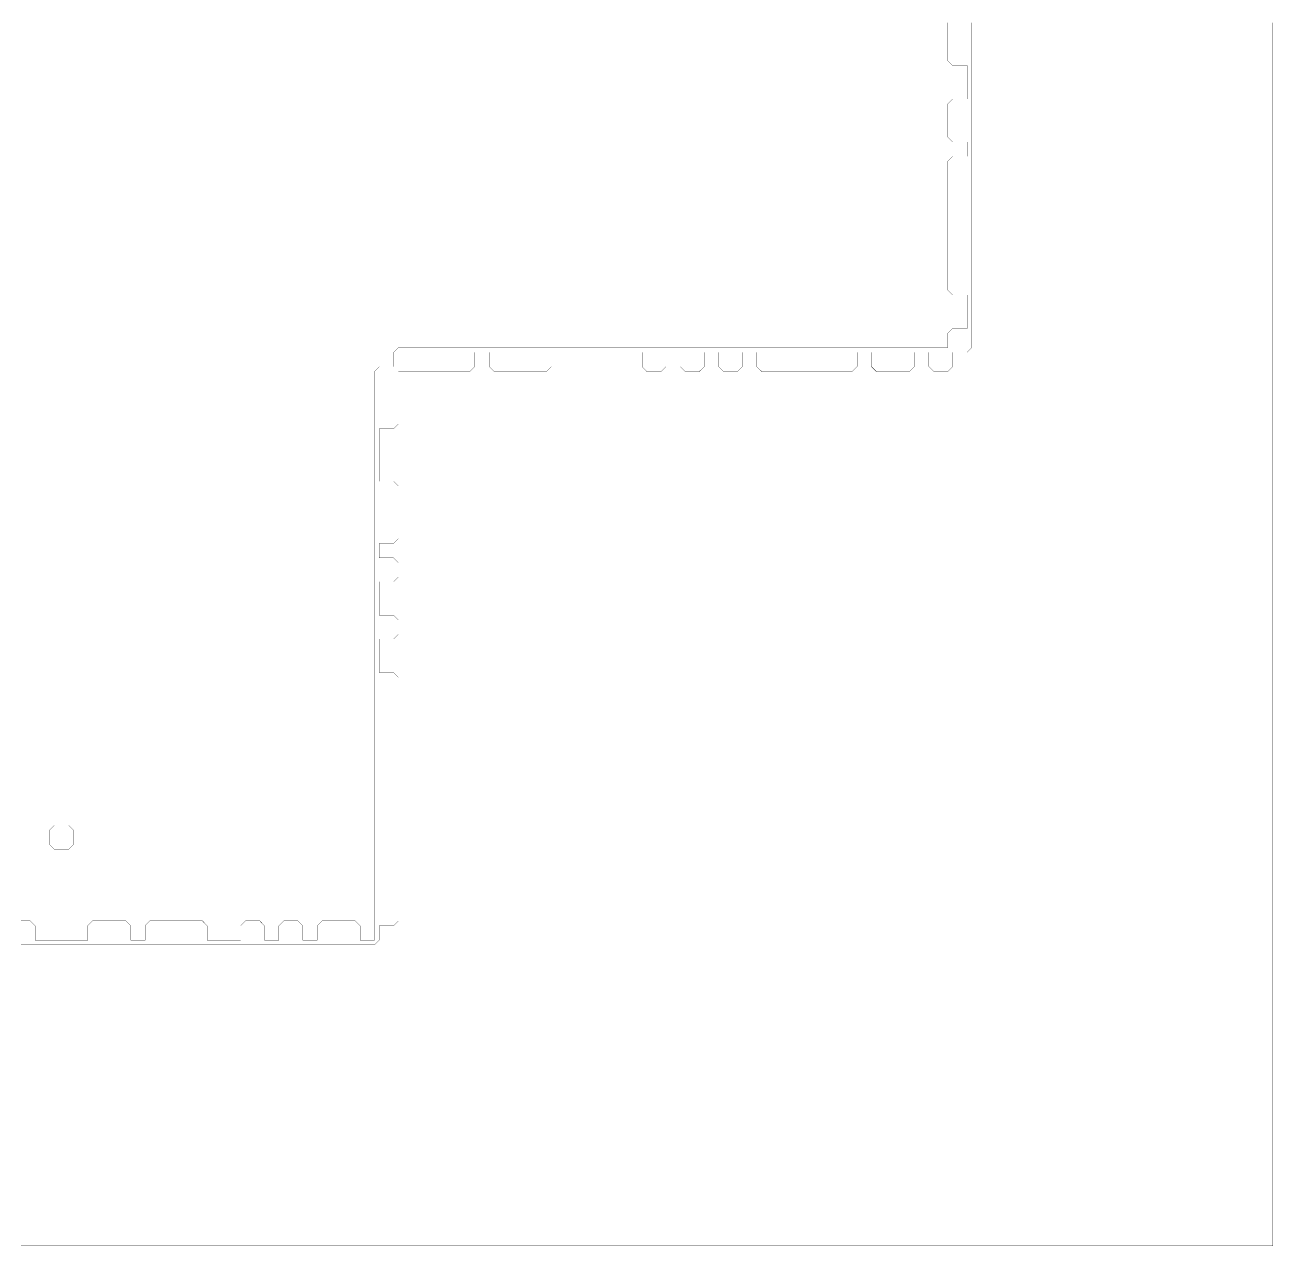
# Model space of a CAD drawing. Header units: metres. Extents: x 0 to 4937, y -4937 to 0.
# Drawn here: x 2414 to 4937, y -4937 to -2468 of the extents above; entities that cross this region are included whole.
import ezdxf

# ---------------------------------------------------------------- set-up
doc = ezdxf.new("R2010")
doc.units = ezdxf.units.M
doc.layers.add('conductor', color=1, linetype='Continuous')
doc.layers.add('substrate', color=5, linetype='Continuous')

msp = doc.modelspace()

# ---------------------------------------------------------------- linework, layer by layer
at = {"layer": 'conductor', "const_width": 0.5}
msp.add_lwpolyline([(2405.4, -4279.4), (2415, -4279.4), (2424.7, -4279.4), (2434.4, -4289.1), (2434.4, -4298.8), (2434.4, -4308.4), (2434.4, -4318.1), (2444, -4318.1), (2453.7, -4318.1), (2463.3, -4318.1), (2473, -4318.1), (2482.7, -4318.1), (2492.3, -4318.1), (2502, -4318.1), (2511.6, -4318.1), (2521.3, -4318.1), (2531, -4318.1), (2540.6, -4318.1), (2540.6, -4308.4), (2540.6, -4298.8), (2540.6, -4289.1), (2550.3, -4279.4), (2559.9, -4279.4), (2569.6, -4279.4), (2579.3, -4279.4), (2588.9, -4279.4), (2598.6, -4279.4), (2608.2, -4279.4), (2617.9, -4279.4), (2627.6, -4289.1), (2627.6, -4298.8), (2627.6, -4308.4), (2627.6, -4318.1), (2637.2, -4318.1), (2646.9, -4318.1), (2656.5, -4318.1), (2656.5, -4308.4), (2656.5, -4298.8), (2656.5, -4289.1), (2666.2, -4279.4), (2675.9, -4279.4), (2685.5, -4279.4), (2695.2, -4279.4), (2704.8, -4279.4), (2714.5, -4279.4), (2724.2, -4279.4), (2733.8, -4279.4), (2743.5, -4279.4), (2753.1, -4279.4), (2762.8, -4279.4), (2772.5, -4279.4), (2782.1, -4289.1), (2782.1, -4298.8), (2782.1, -4308.4), (2782.1, -4318.1), (2791.8, -4318.1), (2801.4, -4318.1), (2811.1, -4318.1), (2820.8, -4318.1), (2830.4, -4318.1), (2840.1, -4318.1), (2849.7, -4318.1), (2849.7, -4308.4), (2849.7, -4298.8), (2849.7, -4289.1), (2859.4, -4279.4), (2869.1, -4279.4), (2878.7, -4279.4), (2888.4, -4279.4), (2898, -4289.1), (2898, -4298.8), (2898, -4308.4), (2898, -4318.1), (2907.7, -4318.1), (2917.4, -4318.1), (2927, -4318.1), (2927, -4308.4), (2927, -4298.8), (2927, -4289.1), (2936.7, -4279.4), (2946.3, -4279.4), (2956, -4279.4), (2965.7, -4279.4), (2975.3, -4289.1), (2975.3, -4298.8), (2975.3, -4308.4), (2975.3, -4318.1), (2985, -4318.1), (2994.6, -4318.1), (3004.3, -4318.1), (3004.3, -4308.4), (3004.3, -4298.8), (3004.3, -4289.1), (3014, -4279.4), (3023.6, -4279.4), (3033.3, -4279.4), (3042.9, -4279.4), (3052.6, -4279.4), (3062.3, -4279.4), (3071.9, -4279.4), (3081.6, -4279.4), (3091.2, -4289.1), (3091.2, -4298.8), (3091.2, -4308.4), (3091.2, -4318.1), (3100.9, -4318.1), (3110.6, -4318.1), (3120.2, -4318.1), (3120.2, -4308.4), (3120.2, -4298.8), (3120.2, -4289.1), (3120.2, -4279.4), (3120.2, -4269.8), (3120.2, -4260.1), (3120.2, -4250.5), (3120.2, -4240.8), (3120.2, -4231.1), (3120.2, -4221.5), (3120.2, -4211.8), (3120.2, -4202.2), (3120.2, -4192.5), (3120.2, -4182.8), (3120.2, -4173.2), (3120.2, -4163.5), (3120.2, -4153.9), (3120.2, -4144.2), (3120.2, -4134.5), (3120.2, -4124.9), (3120.2, -4115.2), (3120.2, -4105.6), (3120.2, -4095.9), (3120.2, -4086.2), (3120.2, -4076.6), (3120.2, -4066.9), (3120.2, -4057.3), (3120.2, -4047.6), (3120.2, -4037.9), (3120.2, -4028.3), (3120.2, -4018.6), (3120.2, -4009), (3120.2, -3999.3), (3120.2, -3989.6), (3120.2, -3980), (3120.2, -3970.3), (3120.2, -3960.7), (3120.2, -3951), (3120.2, -3941.3), (3120.2, -3931.7), (3120.2, -3922), (3120.2, -3912.4), (3120.2, -3902.7), (3120.2, -3893), (3120.2, -3883.4), (3120.2, -3873.7), (3120.2, -3864.1), (3120.2, -3854.4), (3120.2, -3844.7), (3120.2, -3835.1), (3120.2, -3825.4), (3120.2, -3815.8), (3120.2, -3806.1), (3120.2, -3796.4), (3120.2, -3786.8), (3120.2, -3777.1), (3120.2, -3767.5), (3120.2, -3757.8), (3120.2, -3748.1), (3120.2, -3738.5), (3120.2, -3728.8), (3120.2, -3719.2), (3120.2, -3709.5), (3120.2, -3699.8), (3120.2, -3690.2), (3120.2, -3680.5), (3120.2, -3670.9), (3120.2, -3661.2), (3120.2, -3651.5), (3120.2, -3641.9), (3120.2, -3632.2), (3120.2, -3622.6), (3120.2, -3612.9), (3120.2, -3603.2), (3120.2, -3593.6), (3120.2, -3583.9), (3120.2, -3574.3), (3120.2, -3564.6), (3120.2, -3554.9), (3120.2, -3545.3), (3120.2, -3535.6), (3120.2, -3526), (3120.2, -3516.3), (3120.2, -3506.6), (3120.2, -3497), (3120.2, -3487.3), (3120.2, -3477.7), (3120.2, -3468), (3120.2, -3458.3), (3120.2, -3448.7), (3120.2, -3439), (3120.2, -3429.4), (3120.2, -3419.7), (3120.2, -3410), (3120.2, -3400.4), (3120.2, -3390.7), (3120.2, -3381.1), (3120.2, -3371.4), (3120.2, -3361.7), (3120.2, -3352.1), (3120.2, -3342.4), (3120.2, -3332.8), (3120.2, -3323.1), (3120.2, -3313.4), (3120.2, -3303.8), (3120.2, -3294.1), (3120.2, -3284.5), (3120.2, -3274.8), (3120.2, -3265.1), (3120.2, -3255.5), (3120.2, -3245.8), (3120.2, -3236.2), (3120.2, -3226.5), (3120.2, -3216.8), (3120.2, -3207.2), (3120.2, -3197.5), (3120.2, -3187.9), (3120.2, -3178.2), (3120.2, -3168.5), (3129.9, -3158.9), (3139.6, -3158.9), (3149.2, -3158.9), (3158.9, -3158.9), (3158.9, -3149.2), (3158.9, -3139.6), (3158.9, -3129.9), (3168.5, -3120.2), (3178.2, -3120.2), (3187.9, -3120.2), (3197.5, -3120.2), (3207.2, -3120.2), (3216.8, -3120.2), (3226.5, -3120.2), (3236.2, -3120.2), (3245.8, -3120.2), (3255.5, -3120.2), (3265.1, -3120.2), (3274.8, -3120.2), (3284.5, -3120.2), (3294.1, -3120.2), (3303.8, -3120.2), (3313.4, -3120.2), (3323.1, -3120.2), (3332.8, -3120.2), (3342.4, -3120.2), (3352.1, -3120.2), (3361.7, -3120.2), (3371.4, -3120.2), (3381.1, -3120.2), (3390.7, -3120.2), (3400.4, -3120.2), (3410, -3120.2), (3419.7, -3120.2), (3429.4, -3120.2), (3439, -3120.2), (3448.7, -3120.2), (3458.3, -3120.2), (3468, -3120.2), (3477.7, -3120.2), (3487.3, -3120.2), (3497, -3120.2), (3506.6, -3120.2), (3516.3, -3120.2), (3526, -3120.2), (3535.6, -3120.2), (3545.3, -3120.2), (3554.9, -3120.2), (3564.6, -3120.2), (3574.3, -3120.2), (3583.9, -3120.2), (3593.6, -3120.2), (3603.2, -3120.2), (3612.9, -3120.2), (3622.6, -3120.2), (3632.2, -3120.2), (3641.9, -3120.2), (3651.5, -3120.2), (3661.2, -3120.2), (3670.9, -3120.2), (3680.5, -3120.2), (3690.2, -3120.2), (3699.8, -3120.2), (3709.5, -3120.2), (3719.2, -3120.2), (3728.8, -3120.2), (3738.5, -3120.2), (3748.1, -3120.2), (3757.8, -3120.2), (3767.5, -3120.2), (3777.1, -3120.2), (3786.8, -3120.2), (3796.4, -3120.2), (3806.1, -3120.2), (3815.8, -3120.2), (3825.4, -3120.2), (3835.1, -3120.2), (3844.7, -3120.2), (3854.4, -3120.2), (3864.1, -3120.2), (3873.7, -3120.2), (3883.4, -3120.2), (3893, -3120.2), (3902.7, -3120.2), (3912.4, -3120.2), (3922, -3120.2), (3931.7, -3120.2), (3941.3, -3120.2), (3951, -3120.2), (3960.7, -3120.2), (3970.3, -3120.2), (3980, -3120.2), (3989.6, -3120.2), (3999.3, -3120.2), (4009, -3120.2), (4018.6, -3120.2), (4028.3, -3120.2), (4037.9, -3120.2), (4047.6, -3120.2), (4057.3, -3120.2), (4066.9, -3120.2), (4076.6, -3120.2), (4086.2, -3120.2), (4095.9, -3120.2), (4105.6, -3120.2), (4115.2, -3120.2), (4124.9, -3120.2), (4134.5, -3120.2), (4144.2, -3120.2), (4153.9, -3120.2), (4163.5, -3120.2), (4173.2, -3120.2), (4182.8, -3120.2), (4192.5, -3120.2), (4202.2, -3120.2), (4211.8, -3120.2), (4221.5, -3120.2), (4231.1, -3120.2), (4240.8, -3120.2), (4250.5, -3120.2), (4260.1, -3120.2), (4269.8, -3120.2), (4279.4, -3120.2), (4279.4, -3110.6), (4279.4, -3100.9), (4279.4, -3091.2), (4289.1, -3081.6), (4298.8, -3081.6), (4308.4, -3081.6), (4318.1, -3081.6), (4318.1, -3071.9), (4318.1, -3062.3), (4318.1, -3052.6), (4318.1, -3042.9), (4318.1, -3033.3), (4318.1, -3023.6), (4318.1, -3014), (4308.4, -3014), (4298.8, -3014), (4289.1, -3014), (4279.4, -3004.3), (4279.4, -2994.6), (4279.4, -2985), (4279.4, -2975.3), (4279.4, -2965.7), (4279.4, -2956), (4279.4, -2946.3), (4279.4, -2936.7), (4279.4, -2927), (4279.4, -2917.4), (4279.4, -2907.7), (4279.4, -2898), (4279.4, -2888.4), (4279.4, -2878.7), (4279.4, -2869.1), (4279.4, -2859.4), (4279.4, -2849.7), (4279.4, -2840.1), (4279.4, -2830.4), (4279.4, -2820.8), (4279.4, -2811.1), (4279.4, -2801.4), (4279.4, -2791.8), (4279.4, -2782.1), (4279.4, -2772.5), (4279.4, -2762.8), (4279.4, -2753.1), (4279.4, -2743.5), (4289.1, -2733.8), (4298.8, -2733.8), (4308.4, -2733.8), (4318.1, -2733.8), (4318.1, -2724.2), (4318.1, -2714.5), (4318.1, -2704.8), (4308.4, -2704.8), (4298.8, -2704.8), (4289.1, -2704.8), (4279.4, -2695.2), (4279.4, -2685.5), (4279.4, -2675.9), (4279.4, -2666.2), (4279.4, -2656.5), (4279.4, -2646.9), (4279.4, -2637.2), (4279.4, -2627.6), (4289.1, -2617.9), (4298.8, -2617.9), (4308.4, -2617.9), (4318.1, -2617.9), (4318.1, -2608.2), (4318.1, -2598.6), (4318.1, -2588.9), (4318.1, -2579.3), (4318.1, -2569.6), (4318.1, -2559.9), (4318.1, -2550.3), (4308.4, -2550.3), (4298.8, -2550.3), (4289.1, -2550.3), (4279.4, -2540.6), (4279.4, -2531), (4279.4, -2521.3), (4279.4, -2511.6), (4279.4, -2502), (4279.4, -2492.3), (4279.4, -2482.7), (4279.4, -2473), (4279.4, -2463.3)], dxfattribs=at)
msp.add_lwpolyline([(2463.3, -4095.9), (2473, -4086.2), (2482.7, -4086.2), (2492.3, -4086.2), (2502, -4086.2), (2511.6, -4095.9), (2511.6, -4105.6), (2511.6, -4115.2), (2511.6, -4124.9), (2502, -4134.5), (2492.3, -4134.5), (2482.7, -4134.5), (2473, -4134.5), (2463.3, -4124.9), (2463.3, -4115.2), (2463.3, -4105.6)], close=True, dxfattribs=at)
at = {"layer": 'substrate', "const_width": 0.5}
for points in [[(2405.4, -4936.3), (2415, -4936.3), (2424.7, -4936.3), (2434.4, -4936.3), (2444, -4936.3), (2453.7, -4936.3), (2463.3, -4936.3), (2473, -4936.3), (2482.7, -4936.3), (2492.3, -4936.3), (2502, -4936.3), (2511.6, -4936.3), (2521.3, -4936.3), (2531, -4936.3), (2540.6, -4936.3), (2550.3, -4936.3), (2559.9, -4936.3), (2569.6, -4936.3), (2579.3, -4936.3), (2588.9, -4936.3), (2598.6, -4936.3), (2608.2, -4936.3), (2617.9, -4936.3), (2627.6, -4936.3), (2637.2, -4936.3), (2646.9, -4936.3), (2656.5, -4936.3), (2666.2, -4936.3), (2675.9, -4936.3), (2685.5, -4936.3), (2695.2, -4936.3), (2704.8, -4936.3), (2714.5, -4936.3), (2724.2, -4936.3), (2733.8, -4936.3), (2743.5, -4936.3), (2753.1, -4936.3), (2762.8, -4936.3), (2772.5, -4936.3), (2782.1, -4936.3), (2791.8, -4936.3), (2801.4, -4936.3), (2811.1, -4936.3), (2820.8, -4936.3), (2830.4, -4936.3), (2840.1, -4936.3), (2849.7, -4936.3), (2859.4, -4936.3), (2869.1, -4936.3), (2878.7, -4936.3), (2888.4, -4936.3), (2898, -4936.3), (2907.7, -4936.3), (2917.4, -4936.3), (2927, -4936.3), (2936.7, -4936.3), (2946.3, -4936.3), (2956, -4936.3), (2965.7, -4936.3), (2975.3, -4936.3), (2985, -4936.3), (2994.6, -4936.3), (3004.3, -4936.3), (3014, -4936.3), (3023.6, -4936.3), (3033.3, -4936.3), (3042.9, -4936.3), (3052.6, -4936.3), (3062.3, -4936.3), (3071.9, -4936.3), (3081.6, -4936.3), (3091.2, -4936.3), (3100.9, -4936.3), (3110.6, -4936.3), (3120.2, -4936.3), (3129.9, -4936.3), (3139.6, -4936.3), (3149.2, -4936.3), (3158.9, -4936.3), (3168.5, -4936.3), (3178.2, -4936.3), (3187.9, -4936.3), (3197.5, -4936.3), (3207.2, -4936.3), (3216.8, -4936.3), (3226.5, -4936.3), (3236.2, -4936.3), (3245.8, -4936.3), (3255.5, -4936.3), (3265.1, -4936.3), (3274.8, -4936.3), (3284.5, -4936.3), (3294.1, -4936.3), (3303.8, -4936.3), (3313.4, -4936.3), (3323.1, -4936.3), (3332.8, -4936.3), (3342.4, -4936.3), (3352.1, -4936.3), (3361.7, -4936.3), (3371.4, -4936.3), (3381.1, -4936.3), (3390.7, -4936.3), (3400.4, -4936.3), (3410, -4936.3), (3419.7, -4936.3), (3429.4, -4936.3), (3439, -4936.3), (3448.7, -4936.3), (3458.3, -4936.3), (3468, -4936.3), (3477.7, -4936.3), (3487.3, -4936.3), (3497, -4936.3), (3506.6, -4936.3), (3516.3, -4936.3), (3526, -4936.3), (3535.6, -4936.3), (3545.3, -4936.3), (3554.9, -4936.3), (3564.6, -4936.3), (3574.3, -4936.3), (3583.9, -4936.3), (3593.6, -4936.3), (3603.2, -4936.3), (3612.9, -4936.3), (3622.6, -4936.3), (3632.2, -4936.3), (3641.9, -4936.3), (3651.5, -4936.3), (3661.2, -4936.3), (3670.9, -4936.3), (3680.5, -4936.3), (3690.2, -4936.3), (3699.8, -4936.3), (3709.5, -4936.3), (3719.2, -4936.3), (3728.8, -4936.3), (3738.5, -4936.3), (3748.1, -4936.3), (3757.8, -4936.3), (3767.5, -4936.3), (3777.1, -4936.3), (3786.8, -4936.3), (3796.4, -4936.3), (3806.1, -4936.3), (3815.8, -4936.3), (3825.4, -4936.3), (3835.1, -4936.3), (3844.7, -4936.3), (3854.4, -4936.3), (3864.1, -4936.3), (3873.7, -4936.3), (3883.4, -4936.3), (3893, -4936.3), (3902.7, -4936.3), (3912.4, -4936.3), (3922, -4936.3), (3931.7, -4936.3), (3941.3, -4936.3), (3951, -4936.3), (3960.7, -4936.3), (3970.3, -4936.3), (3980, -4936.3), (3989.6, -4936.3), (3999.3, -4936.3), (4009, -4936.3), (4018.6, -4936.3), (4028.3, -4936.3), (4037.9, -4936.3), (4047.6, -4936.3), (4057.3, -4936.3), (4066.9, -4936.3), (4076.6, -4936.3), (4086.2, -4936.3), (4095.9, -4936.3), (4105.6, -4936.3), (4115.2, -4936.3), (4124.9, -4936.3), (4134.5, -4936.3), (4144.2, -4936.3), (4153.9, -4936.3), (4163.5, -4936.3), (4173.2, -4936.3), (4182.8, -4936.3), (4192.5, -4936.3), (4202.2, -4936.3), (4211.8, -4936.3), (4221.5, -4936.3), (4231.1, -4936.3), (4240.8, -4936.3), (4250.5, -4936.3), (4260.1, -4936.3), (4269.8, -4936.3), (4279.4, -4936.3), (4289.1, -4936.3), (4298.8, -4936.3), (4308.4, -4936.3), (4318.1, -4936.3), (4327.8, -4936.3), (4337.4, -4936.3), (4347.1, -4936.3), (4356.7, -4936.3), (4366.4, -4936.3), (4376.1, -4936.3), (4385.7, -4936.3), (4395.4, -4936.3), (4405, -4936.3), (4414.7, -4936.3), (4424.4, -4936.3), (4434, -4936.3), (4443.7, -4936.3), (4453.3, -4936.3), (4463, -4936.3), (4472.7, -4936.3), (4482.3, -4936.3), (4492, -4936.3), (4501.6, -4936.3), (4511.3, -4936.3), (4521, -4936.3), (4530.6, -4936.3), (4540.3, -4936.3), (4549.9, -4936.3), (4559.6, -4936.3), (4569.3, -4936.3), (4578.9, -4936.3), (4588.6, -4936.3), (4598.2, -4936.3), (4607.9, -4936.3), (4617.6, -4936.3), (4627.2, -4936.3), (4636.9, -4936.3), (4646.5, -4936.3), (4656.2, -4936.3), (4665.9, -4936.3), (4675.5, -4936.3), (4685.2, -4936.3), (4694.8, -4936.3), (4704.5, -4936.3), (4714.2, -4936.3), (4723.8, -4936.3), (4733.5, -4936.3), (4743.1, -4936.3), (4752.8, -4936.3), (4762.5, -4936.3), (4772.1, -4936.3), (4781.8, -4936.3), (4791.4, -4936.3), (4801.1, -4936.3), (4810.8, -4936.3), (4820.4, -4936.3), (4830.1, -4936.3), (4839.7, -4936.3), (4849.4, -4936.3), (4859.1, -4936.3), (4868.7, -4936.3), (4878.4, -4936.3), (4888, -4936.3), (4897.7, -4936.3), (4907.4, -4936.3), (4917, -4936.3), (4926.7, -4936.3), (4936.3, -4936.3), (4936.3, -4926.7), (4936.3, -4917), (4936.3, -4907.4), (4936.3, -4897.7), (4936.3, -4888), (4936.3, -4878.4), (4936.3, -4868.7), (4936.3, -4859.1), (4936.3, -4849.4), (4936.3, -4839.7), (4936.3, -4830.1), (4936.3, -4820.4), (4936.3, -4810.8), (4936.3, -4801.1), (4936.3, -4791.4), (4936.3, -4781.8), (4936.3, -4772.1), (4936.3, -4762.5), (4936.3, -4752.8), (4936.3, -4743.1), (4936.3, -4733.5), (4936.3, -4723.8), (4936.3, -4714.2), (4936.3, -4704.5), (4936.3, -4694.8), (4936.3, -4685.2), (4936.3, -4675.5), (4936.3, -4665.9), (4936.3, -4656.2), (4936.3, -4646.5), (4936.3, -4636.9), (4936.3, -4627.2), (4936.3, -4617.6), (4936.3, -4607.9), (4936.3, -4598.2), (4936.3, -4588.6), (4936.3, -4578.9), (4936.3, -4569.3), (4936.3, -4559.6), (4936.3, -4549.9), (4936.3, -4540.3), (4936.3, -4530.6), (4936.3, -4521), (4936.3, -4511.3), (4936.3, -4501.6), (4936.3, -4492), (4936.3, -4482.3), (4936.3, -4472.7), (4936.3, -4463), (4936.3, -4453.3), (4936.3, -4443.7), (4936.3, -4434), (4936.3, -4424.4), (4936.3, -4414.7), (4936.3, -4405), (4936.3, -4395.4), (4936.3, -4385.7), (4936.3, -4376.1), (4936.3, -4366.4), (4936.3, -4356.7), (4936.3, -4347.1), (4936.3, -4337.4), (4936.3, -4327.8), (4936.3, -4318.1), (4936.3, -4308.4), (4936.3, -4298.8), (4936.3, -4289.1), (4936.3, -4279.4), (4936.3, -4269.8), (4936.3, -4260.1), (4936.3, -4250.5), (4936.3, -4240.8), (4936.3, -4231.1), (4936.3, -4221.5), (4936.3, -4211.8), (4936.3, -4202.2), (4936.3, -4192.5), (4936.3, -4182.8), (4936.3, -4173.2), (4936.3, -4163.5), (4936.3, -4153.9), (4936.3, -4144.2), (4936.3, -4134.5), (4936.3, -4124.9), (4936.3, -4115.2), (4936.3, -4105.6), (4936.3, -4095.9), (4936.3, -4086.2), (4936.3, -4076.6), (4936.3, -4066.9), (4936.3, -4057.3), (4936.3, -4047.6), (4936.3, -4037.9), (4936.3, -4028.3), (4936.3, -4018.6), (4936.3, -4009), (4936.3, -3999.3), (4936.3, -3989.6), (4936.3, -3980), (4936.3, -3970.3), (4936.3, -3960.7), (4936.3, -3951), (4936.3, -3941.3), (4936.3, -3931.7), (4936.3, -3922), (4936.3, -3912.4), (4936.3, -3902.7), (4936.3, -3893), (4936.3, -3883.4), (4936.3, -3873.7), (4936.3, -3864.1), (4936.3, -3854.4), (4936.3, -3844.7), (4936.3, -3835.1), (4936.3, -3825.4), (4936.3, -3815.8), (4936.3, -3806.1), (4936.3, -3796.4), (4936.3, -3786.8), (4936.3, -3777.1), (4936.3, -3767.5), (4936.3, -3757.8), (4936.3, -3748.1), (4936.3, -3738.5), (4936.3, -3728.8), (4936.3, -3719.2), (4936.3, -3709.5), (4936.3, -3699.8), (4936.3, -3690.2), (4936.3, -3680.5), (4936.3, -3670.9), (4936.3, -3661.2), (4936.3, -3651.5), (4936.3, -3641.9), (4936.3, -3632.2), (4936.3, -3622.6), (4936.3, -3612.9), (4936.3, -3603.2), (4936.3, -3593.6), (4936.3, -3583.9), (4936.3, -3574.3), (4936.3, -3564.6), (4936.3, -3554.9), (4936.3, -3545.3), (4936.3, -3535.6), (4936.3, -3526), (4936.3, -3516.3), (4936.3, -3506.6), (4936.3, -3497), (4936.3, -3487.3), (4936.3, -3477.7), (4936.3, -3468), (4936.3, -3458.3), (4936.3, -3448.7), (4936.3, -3439), (4936.3, -3429.4), (4936.3, -3419.7), (4936.3, -3410), (4936.3, -3400.4), (4936.3, -3390.7), (4936.3, -3381.1), (4936.3, -3371.4), (4936.3, -3361.7), (4936.3, -3352.1), (4936.3, -3342.4), (4936.3, -3332.8), (4936.3, -3323.1), (4936.3, -3313.4), (4936.3, -3303.8), (4936.3, -3294.1), (4936.3, -3284.5), (4936.3, -3274.8), (4936.3, -3265.1), (4936.3, -3255.5), (4936.3, -3245.8), (4936.3, -3236.2), (4936.3, -3226.5), (4936.3, -3216.8), (4936.3, -3207.2), (4936.3, -3197.5), (4936.3, -3187.9), (4936.3, -3178.2), (4936.3, -3168.5), (4936.3, -3158.9), (4936.3, -3149.2), (4936.3, -3139.6), (4936.3, -3129.9), (4936.3, -3120.2), (4936.3, -3110.6), (4936.3, -3100.9), (4936.3, -3091.2), (4936.3, -3081.6), (4936.3, -3071.9), (4936.3, -3062.3), (4936.3, -3052.6), (4936.3, -3042.9), (4936.3, -3033.3), (4936.3, -3023.6), (4936.3, -3014), (4936.3, -3004.3), (4936.3, -2994.6), (4936.3, -2985), (4936.3, -2975.3), (4936.3, -2965.7), (4936.3, -2956), (4936.3, -2946.3), (4936.3, -2936.7), (4936.3, -2927), (4936.3, -2917.4), (4936.3, -2907.7), (4936.3, -2898), (4936.3, -2888.4), (4936.3, -2878.7), (4936.3, -2869.1), (4936.3, -2859.4), (4936.3, -2849.7), (4936.3, -2840.1), (4936.3, -2830.4), (4936.3, -2820.8), (4936.3, -2811.1), (4936.3, -2801.4), (4936.3, -2791.8), (4936.3, -2782.1), (4936.3, -2772.5), (4936.3, -2762.8), (4936.3, -2753.1), (4936.3, -2743.5), (4936.3, -2733.8), (4936.3, -2724.2), (4936.3, -2714.5), (4936.3, -2704.8), (4936.3, -2695.2), (4936.3, -2685.5), (4936.3, -2675.9), (4936.3, -2666.2), (4936.3, -2656.5), (4936.3, -2646.9), (4936.3, -2637.2), (4936.3, -2627.6), (4936.3, -2617.9), (4936.3, -2608.2), (4936.3, -2598.6), (4936.3, -2588.9), (4936.3, -2579.3), (4936.3, -2569.6), (4936.3, -2559.9), (4936.3, -2550.3), (4936.3, -2540.6), (4936.3, -2531), (4936.3, -2521.3), (4936.3, -2511.6), (4936.3, -2502), (4936.3, -2492.3), (4936.3, -2482.7), (4936.3, -2473), (4936.3, -2463.3)], [(4327.8, -2463.3), (4327.8, -2473), (4327.8, -2482.7), (4327.8, -2492.3), (4327.8, -2502), (4327.8, -2511.6), (4327.8, -2521.3), (4327.8, -2531), (4327.8, -2540.6), (4327.8, -2550.3), (4327.8, -2559.9), (4327.8, -2569.6), (4327.8, -2579.3), (4327.8, -2588.9), (4327.8, -2598.6), (4327.8, -2608.2), (4327.8, -2617.9), (4327.8, -2627.6), (4327.8, -2637.2), (4327.8, -2646.9), (4327.8, -2656.5), (4327.8, -2666.2), (4327.8, -2675.9), (4327.8, -2685.5), (4327.8, -2695.2), (4327.8, -2704.8), (4327.8, -2714.5), (4327.8, -2724.2), (4327.8, -2733.8), (4327.8, -2743.5), (4327.8, -2753.1), (4327.8, -2762.8), (4327.8, -2772.5), (4327.8, -2782.1), (4327.8, -2791.8), (4327.8, -2801.4), (4327.8, -2811.1), (4327.8, -2820.8), (4327.8, -2830.4), (4327.8, -2840.1), (4327.8, -2849.7), (4327.8, -2859.4), (4327.8, -2869.1), (4327.8, -2878.7), (4327.8, -2888.4), (4327.8, -2898), (4327.8, -2907.7), (4327.8, -2917.4), (4327.8, -2927), (4327.8, -2936.7), (4327.8, -2946.3), (4327.8, -2956), (4327.8, -2965.7), (4327.8, -2975.3), (4327.8, -2985), (4327.8, -2994.6), (4327.8, -3004.3), (4327.8, -3014), (4327.8, -3023.6), (4327.8, -3033.3), (4327.8, -3042.9), (4327.8, -3052.6), (4327.8, -3062.3), (4327.8, -3071.9), (4327.8, -3081.6), (4327.8, -3091.2), (4327.8, -3100.9), (4327.8, -3110.6), (4327.8, -3120.2), (4318.1, -3129.9), (4308.4, -3129.9), (4298.8, -3129.9), (4289.1, -3129.9), (4289.1, -3139.6), (4289.1, -3149.2), (4289.1, -3158.9), (4279.4, -3168.5), (4269.8, -3168.5), (4260.1, -3168.5), (4250.5, -3168.5), (4240.8, -3158.9), (4240.8, -3149.2), (4240.8, -3139.6), (4240.8, -3129.9), (4231.1, -3129.9), (4221.5, -3129.9), (4211.8, -3129.9), (4211.8, -3139.6), (4211.8, -3149.2), (4211.8, -3158.9), (4202.2, -3168.5), (4192.5, -3168.5), (4182.8, -3168.5), (4173.2, -3168.5), (4163.5, -3168.5), (4153.9, -3168.5), (4144.2, -3168.5), (4134.5, -3168.5), (4124.9, -3158.9), (4124.9, -3149.2), (4124.9, -3139.6), (4124.9, -3129.9), (4115.2, -3129.9), (4105.6, -3129.9), (4095.9, -3129.9), (4095.9, -3139.6), (4095.9, -3149.2), (4095.9, -3158.9), (4086.2, -3168.5), (4076.6, -3168.5), (4066.9, -3168.5), (4057.3, -3168.5), (4047.6, -3168.5), (4037.9, -3168.5), (4028.3, -3168.5), (4018.6, -3168.5), (4009, -3168.5), (3999.3, -3168.5), (3989.6, -3168.5), (3980, -3168.5), (3970.3, -3168.5), (3960.7, -3168.5), (3951, -3168.5), (3941.3, -3168.5), (3931.7, -3168.5), (3922, -3168.5), (3912.4, -3168.5), (3902.7, -3168.5), (3893, -3158.9), (3893, -3149.2), (3893, -3139.6), (3893, -3129.9), (3883.4, -3129.9), (3873.7, -3129.9), (3864.1, -3129.9), (3864.1, -3139.6), (3864.1, -3149.2), (3864.1, -3158.9), (3854.4, -3168.5), (3844.7, -3168.5), (3835.1, -3168.5), (3825.4, -3168.5), (3815.8, -3158.9), (3815.8, -3149.2), (3815.8, -3139.6), (3815.8, -3129.9), (3806.1, -3129.9), (3796.4, -3129.9), (3786.8, -3129.9), (3786.8, -3139.6), (3786.8, -3149.2), (3786.8, -3158.9), (3777.1, -3168.5), (3767.5, -3168.5), (3757.8, -3168.5), (3748.1, -3168.5), (3738.5, -3158.9), (3738.5, -3149.2), (3738.5, -3139.6), (3738.5, -3129.9), (3728.8, -3129.9), (3719.2, -3129.9), (3709.5, -3129.9), (3709.5, -3139.6), (3709.5, -3149.2), (3709.5, -3158.9), (3699.8, -3168.5), (3690.2, -3168.5), (3680.5, -3168.5), (3670.9, -3168.5), (3661.2, -3158.9), (3661.2, -3149.2), (3661.2, -3139.6), (3661.2, -3129.9), (3651.5, -3129.9), (3641.9, -3129.9), (3632.2, -3129.9), (3622.6, -3129.9), (3612.9, -3129.9), (3603.2, -3129.9), (3593.6, -3129.9), (3583.9, -3129.9), (3574.3, -3129.9), (3564.6, -3129.9), (3554.9, -3129.9), (3545.3, -3129.9), (3535.6, -3129.9), (3526, -3129.9), (3516.3, -3129.9), (3506.6, -3129.9), (3497, -3129.9), (3487.3, -3129.9), (3477.7, -3129.9), (3477.7, -3139.6), (3477.7, -3149.2), (3477.7, -3158.9), (3468, -3168.5), (3458.3, -3168.5), (3448.7, -3168.5), (3439, -3168.5), (3429.4, -3168.5), (3419.7, -3168.5), (3410, -3168.5), (3400.4, -3168.5), (3390.7, -3168.5), (3381.1, -3168.5), (3371.4, -3168.5), (3361.7, -3168.5), (3352.1, -3158.9), (3352.1, -3149.2), (3352.1, -3139.6), (3352.1, -3129.9), (3342.4, -3129.9), (3332.8, -3129.9), (3323.1, -3129.9), (3323.1, -3139.6), (3323.1, -3149.2), (3323.1, -3158.9), (3313.4, -3168.5), (3303.8, -3168.5), (3294.1, -3168.5), (3284.5, -3168.5), (3274.8, -3168.5), (3265.1, -3168.5), (3255.5, -3168.5), (3245.8, -3168.5), (3236.2, -3168.5), (3226.5, -3168.5), (3216.8, -3168.5), (3207.2, -3168.5), (3197.5, -3168.5), (3187.9, -3168.5), (3178.2, -3168.5), (3168.5, -3168.5), (3168.5, -3178.2), (3168.5, -3187.9), (3168.5, -3197.5), (3168.5, -3207.2), (3168.5, -3216.8), (3168.5, -3226.5), (3168.5, -3236.2), (3168.5, -3245.8), (3168.5, -3255.5), (3168.5, -3265.1), (3168.5, -3274.8), (3158.9, -3284.5), (3149.2, -3284.5), (3139.6, -3284.5), (3129.9, -3284.5), (3129.9, -3294.1), (3129.9, -3303.8), (3129.9, -3313.4), (3129.9, -3323.1), (3129.9, -3332.8), (3129.9, -3342.4), (3129.9, -3352.1), (3129.9, -3361.7), (3129.9, -3371.4), (3129.9, -3381.1), (3129.9, -3390.7), (3139.6, -3390.7), (3149.2, -3390.7), (3158.9, -3390.7), (3168.5, -3400.4), (3168.5, -3410), (3168.5, -3419.7), (3168.5, -3429.4), (3168.5, -3439), (3168.5, -3448.7), (3168.5, -3458.3), (3168.5, -3468), (3168.5, -3477.7), (3168.5, -3487.3), (3168.5, -3497), (3168.5, -3506.6), (3158.9, -3516.3), (3149.2, -3516.3), (3139.6, -3516.3), (3129.9, -3516.3), (3129.9, -3526), (3129.9, -3535.6), (3129.9, -3545.3), (3139.6, -3545.3), (3149.2, -3545.3), (3158.9, -3545.3), (3168.5, -3554.9), (3168.5, -3564.6), (3168.5, -3574.3), (3168.5, -3583.9), (3158.9, -3593.6), (3149.2, -3593.6), (3139.6, -3593.6), (3129.9, -3593.6), (3129.9, -3603.2), (3129.9, -3612.9), (3129.9, -3622.6), (3129.9, -3632.2), (3129.9, -3641.9), (3129.9, -3651.5), (3129.9, -3661.2), (3139.6, -3661.2), (3149.2, -3661.2), (3158.9, -3661.2), (3168.5, -3670.9), (3168.5, -3680.5), (3168.5, -3690.2), (3168.5, -3699.8), (3158.9, -3709.5), (3149.2, -3709.5), (3139.6, -3709.5), (3129.9, -3709.5), (3129.9, -3719.2), (3129.9, -3728.8), (3129.9, -3738.5), (3129.9, -3748.1), (3129.9, -3757.8), (3129.9, -3767.5), (3129.9, -3777.1), (3139.6, -3777.1), (3149.2, -3777.1), (3158.9, -3777.1), (3168.5, -3786.8), (3168.5, -3796.4), (3168.5, -3806.1), (3168.5, -3815.8), (3168.5, -3825.4), (3168.5, -3835.1), (3168.5, -3844.7), (3168.5, -3854.4), (3168.5, -3864.1), (3168.5, -3873.7), (3168.5, -3883.4), (3168.5, -3893), (3168.5, -3902.7), (3168.5, -3912.4), (3168.5, -3922), (3168.5, -3931.7), (3168.5, -3941.3), (3168.5, -3951), (3168.5, -3960.7), (3168.5, -3970.3), (3168.5, -3980), (3168.5, -3989.6), (3168.5, -3999.3), (3168.5, -4009), (3168.5, -4018.6), (3168.5, -4028.3), (3168.5, -4037.9), (3168.5, -4047.6), (3168.5, -4057.3), (3168.5, -4066.9), (3168.5, -4076.6), (3168.5, -4086.2), (3168.5, -4095.9), (3168.5, -4105.6), (3168.5, -4115.2), (3168.5, -4124.9), (3168.5, -4134.5), (3168.5, -4144.2), (3168.5, -4153.9), (3168.5, -4163.5), (3168.5, -4173.2), (3168.5, -4182.8), (3168.5, -4192.5), (3168.5, -4202.2), (3168.5, -4211.8), (3168.5, -4221.5), (3168.5, -4231.1), (3168.5, -4240.8), (3168.5, -4250.5), (3168.5, -4260.1), (3168.5, -4269.8), (3168.5, -4279.4), (3158.9, -4289.1), (3149.2, -4289.1), (3139.6, -4289.1), (3129.9, -4289.1), (3129.9, -4298.8), (3129.9, -4308.4), (3129.9, -4318.1), (3120.2, -4327.8), (3110.6, -4327.8), (3100.9, -4327.8), (3091.2, -4327.8), (3081.6, -4327.8), (3071.9, -4327.8), (3062.3, -4327.8), (3052.6, -4327.8), (3042.9, -4327.8), (3033.3, -4327.8), (3023.6, -4327.8), (3014, -4327.8), (3004.3, -4327.8), (2994.6, -4327.8), (2985, -4327.8), (2975.3, -4327.8), (2965.7, -4327.8), (2956, -4327.8), (2946.3, -4327.8), (2936.7, -4327.8), (2927, -4327.8), (2917.4, -4327.8), (2907.7, -4327.8), (2898, -4327.8), (2888.4, -4327.8), (2878.7, -4327.8), (2869.1, -4327.8), (2859.4, -4327.8), (2849.7, -4327.8), (2840.1, -4327.8), (2830.4, -4327.8), (2820.8, -4327.8), (2811.1, -4327.8), (2801.4, -4327.8), (2791.8, -4327.8), (2782.1, -4327.8), (2772.5, -4327.8), (2762.8, -4327.8), (2753.1, -4327.8), (2743.5, -4327.8), (2733.8, -4327.8), (2724.2, -4327.8), (2714.5, -4327.8), (2704.8, -4327.8), (2695.2, -4327.8), (2685.5, -4327.8), (2675.9, -4327.8), (2666.2, -4327.8), (2656.5, -4327.8), (2646.9, -4327.8), (2637.2, -4327.8), (2627.6, -4327.8), (2617.9, -4327.8), (2608.2, -4327.8), (2598.6, -4327.8), (2588.9, -4327.8), (2579.3, -4327.8), (2569.6, -4327.8), (2559.9, -4327.8), (2550.3, -4327.8), (2540.6, -4327.8), (2531, -4327.8), (2521.3, -4327.8), (2511.6, -4327.8), (2502, -4327.8), (2492.3, -4327.8), (2482.7, -4327.8), (2473, -4327.8), (2463.3, -4327.8), (2453.7, -4327.8), (2444, -4327.8), (2434.4, -4327.8), (2424.7, -4327.8), (2415, -4327.8), (2405.4, -4327.8)]]:
    msp.add_lwpolyline(points, dxfattribs=at)

doc.saveas('drawing.dxf')
